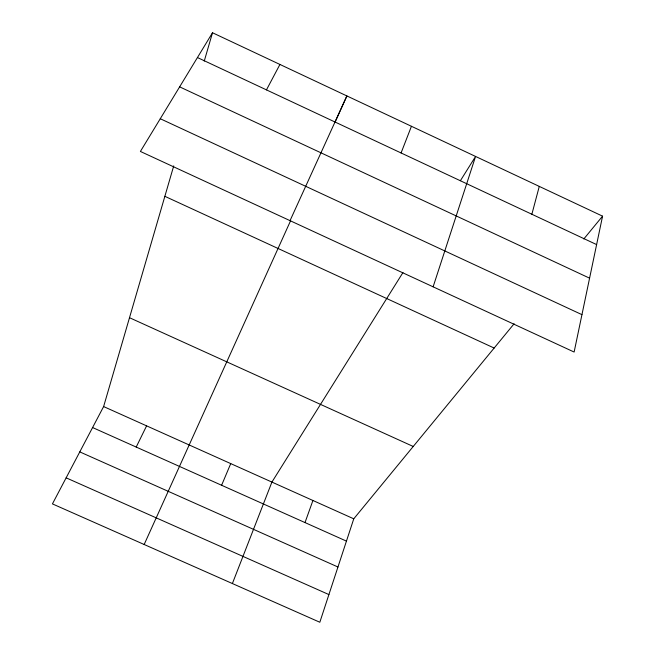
<?xml version="1.0" encoding="UTF-8"?>
<svg xmlns="http://www.w3.org/2000/svg" width="655" height="655" viewBox="0 0 655 655"><rect width="100%" height="100%" fill="white"/><g stroke="black" fill="none" stroke-linecap="round" stroke-linejoin="round"><path stroke-width="0.98" d="M602.567 216.158L574.124 352.038L140.399 151.444L212.507 32.75L602.567 216.158L583.81 238.977M531.868 214.25L539.278 186.405M514.101 323.775L353.765 518.809L319.828 622.25L52.433 503.892L103.621 406.567L173.731 165.871M204.254 61.087L212.507 32.75M433.119 286.825L475.571 156.447L460.383 180.723M305.009 522.575L312.926 500.485M401.073 152.959L411.438 126.292M232.386 583.548L271.915 482.088L402.948 272.57M221.603 485.265L230.74 463.609M290.64 220.62L144.166 544.493M335.123 122.01L346.888 95.941L290.034 220.653M136.207 447.062L146.597 425.856M266.462 89.882L279.931 64.452M66.139 477.831L328.908 594.576M79.787 451.893L337.955 567.001M103.621 406.567L353.765 518.809M92.592 427.543L346.446 541.12M129.502 317.708L413.231 446.473M164.864 196.32L494.148 348.042M160.27 118.735L581.951 314.654M179.634 86.853L589.582 278.17M197.442 57.542L596.615 244.593"/></g></svg>
